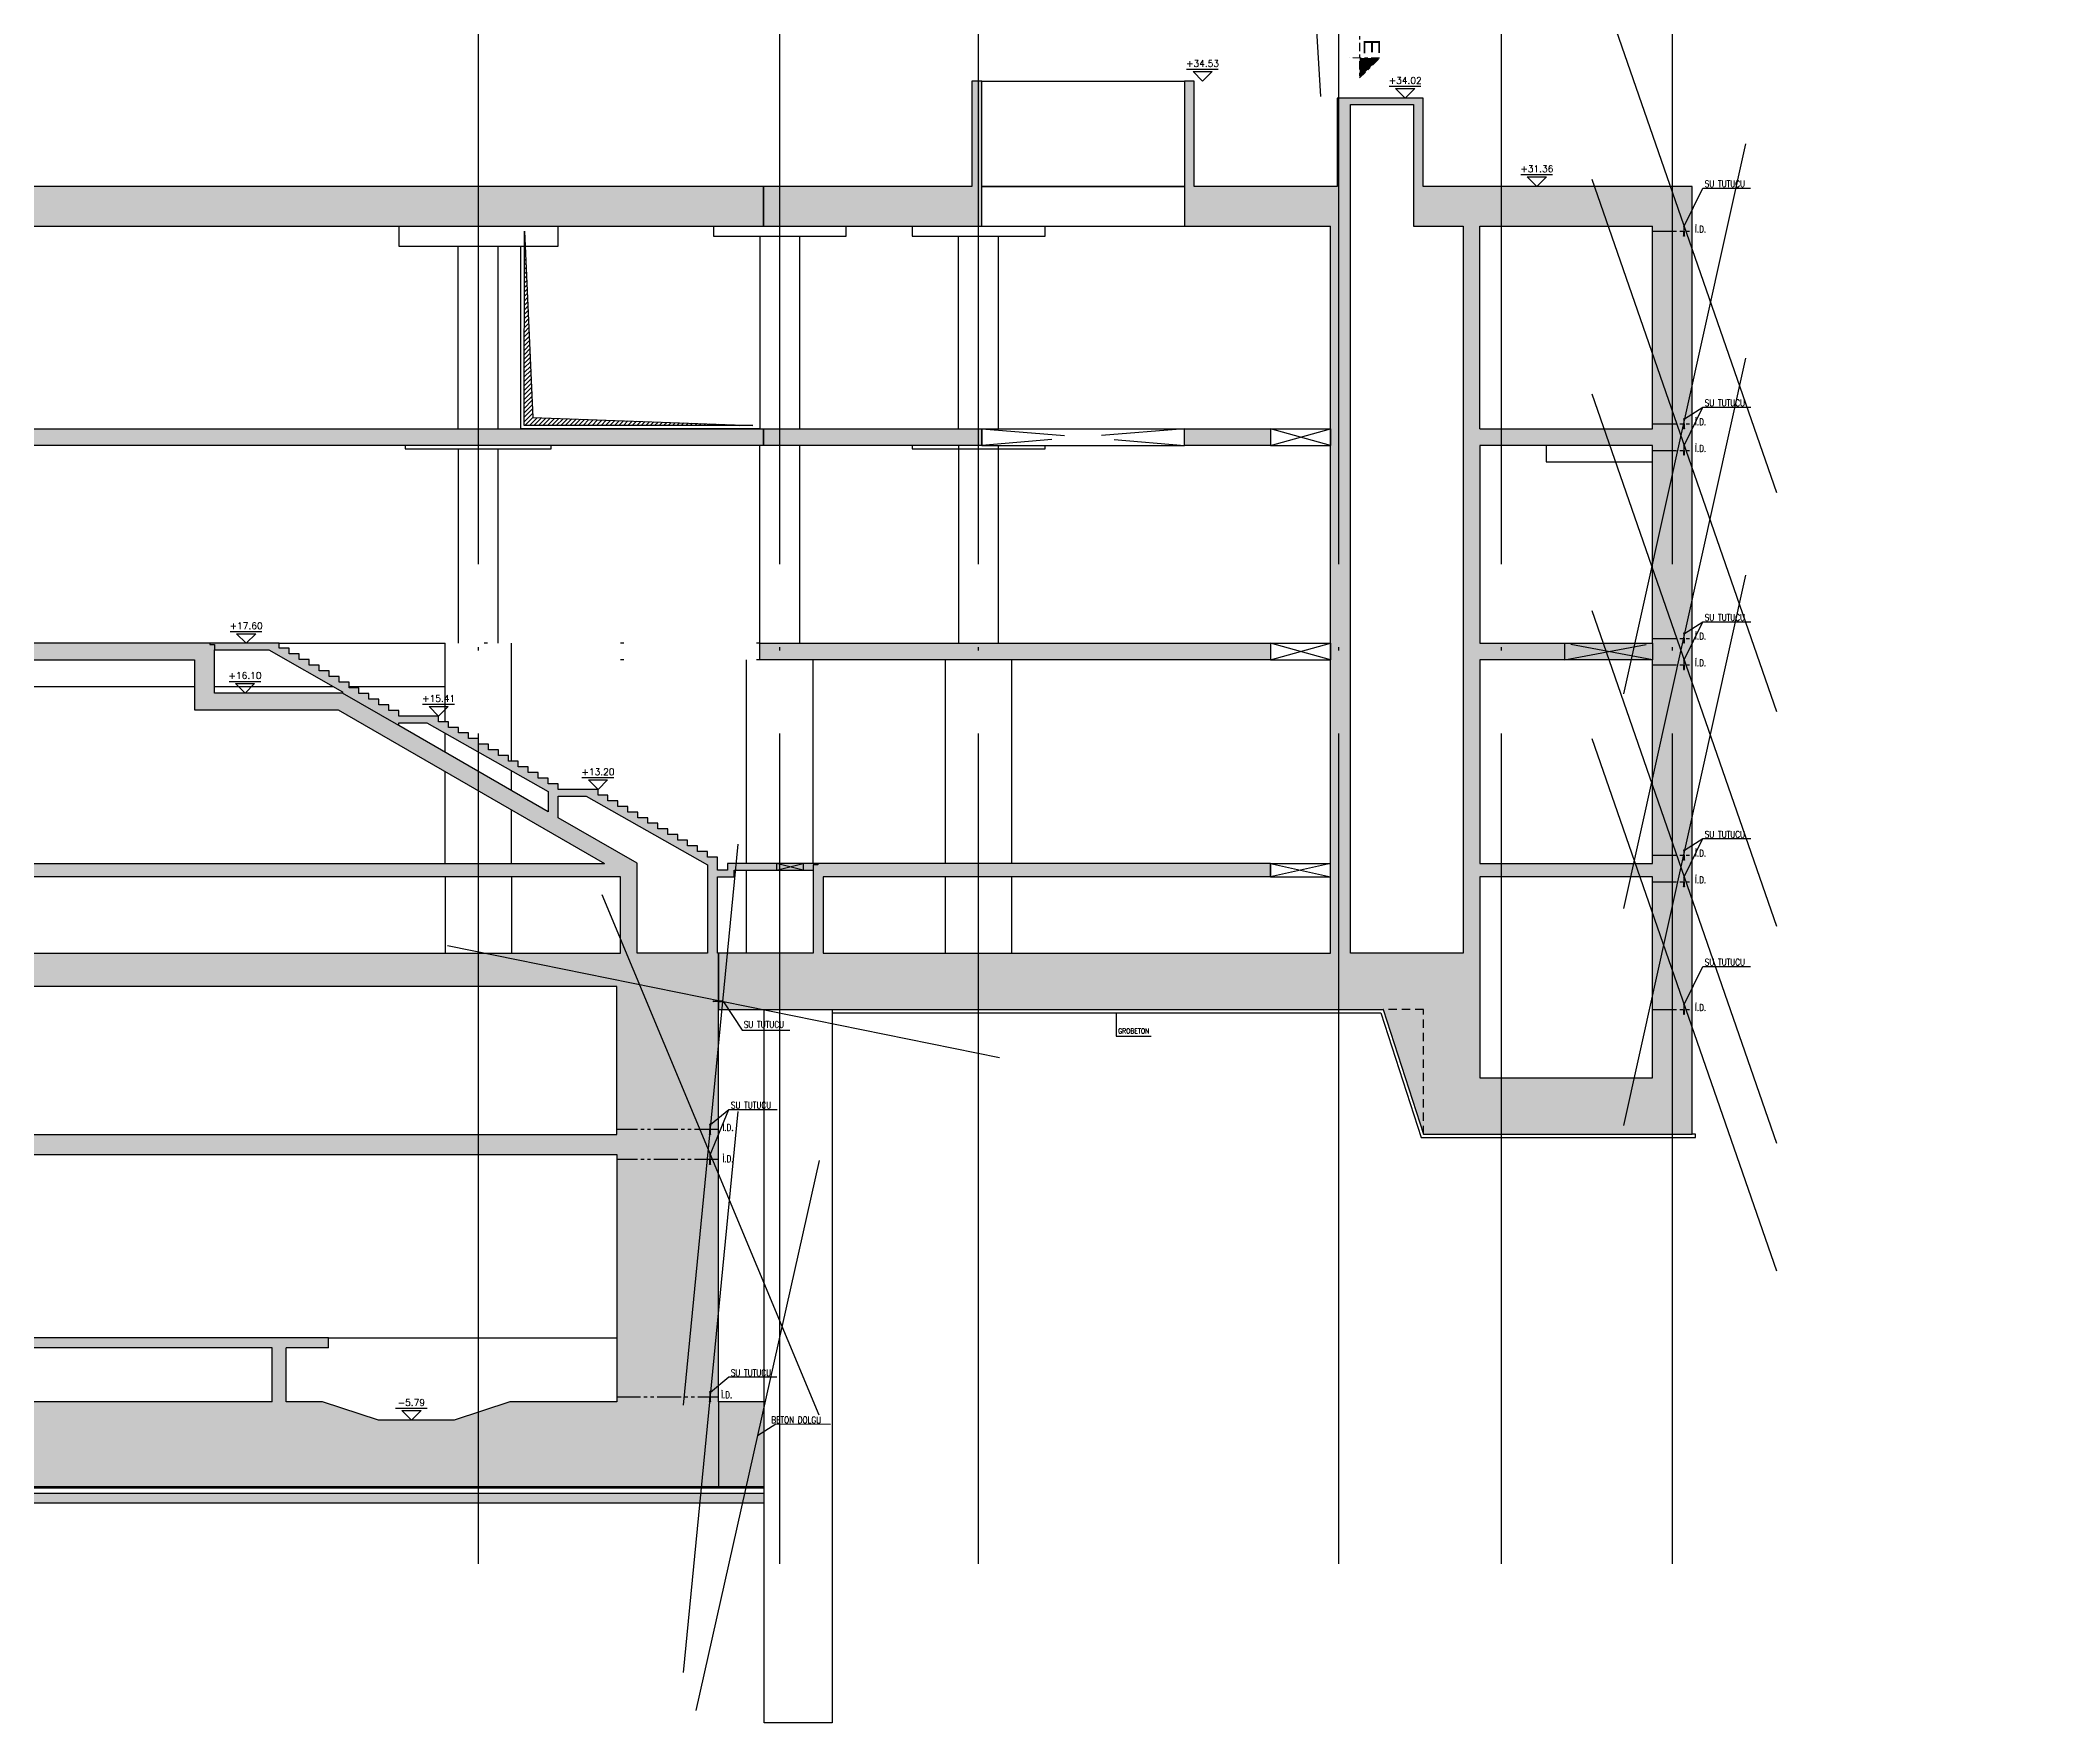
# Model space of a CAD drawing. Header units: millimetres. Extents: x 400382 to 401422, y 4543975 to 4544126.
# Drawn here: x 400803.3 to 400864, y 4544001.1 to 4544051.7 of the extents above; entities that cross this region are included whole.
import ezdxf
from ezdxf.enums import TextEntityAlignment as Align

# ---------------------------------------------------------------- set-up
doc = ezdxf.new("R2010")
doc.units = ezdxf.units.MM
for name, pattern in [('ACAD_ISO05W100', [33, 24, -3, 0, -3, 0, -3]), ('AKS', [3, 2.5, -0.25, 0, -0.25]), ('CENTER', [2, 1.25, -0.25, 0.25, -0.25]), ('CIZGI', [0.4, 0.25, -0.15]), ('CONTINU', [0]), ('Dot', [4, 0, -4])]:
    doc.linetypes.add(name, pattern=pattern)
for name, color, linetype in [('aks prota', 2, 'AKS'), ('boşluk prota', 2, 'Continuous'), ('boşluk taraması prota', 252, 'Continuous'), ('görünüş prota', 4, 'Continuous'), ('inşaat derzi prota', 11, 'Continuous'), ('kesik prota', 2, 'CIZGI'), ('kesit prota', 1, 'Continuous'), ('kesit tarama prota', 252, 'Continuous'), ('kot prota', 4, 'Continuous'), ('not yazısı prota', 6, 'Continuous'), ('not çizgisi prota', 4, 'Continuous'), ('PRT-CST-rc_level', 6, 'Continuous'), ('PRT-CST-rc_levermark', 4, 'Continuous'), ('skesit prota', 7, 'Continuous'), ('st_s_not yazısı', 6, 'Continuous'), ('st_s_not çizgisi', 4, 'CIZGI'), ('st_s_su tutucu', 2, 'Continuous'), ('st_s_ölçü', 4, 'Continuous'), ('tkesit prota', 7, 'Continuous')]:
    doc.layers.add(name, color=color, linetype=linetype)
doc.layers.add('PRT-KD-kazik', color=172, linetype='Continuous', lineweight=25)
doc.styles.add('Arial', font='Arial.ttf')
doc.styles.add('NOT', font='romanstw.shx')
doc.styles.add('OLCU', font='romanstw.shx')
doc.styles.add('TSIMPLEX', font='romanstw.shx')
doc.dimstyles.new('1-50', dxfattribs={"dimtxt": 10, "dimasz": 4, "dimexe": 4, "dimexo": 8, "dimgap": 4, "dimtad": 1, "dimdec": 1, "dimrnd": 0.05, "dimzin": 9, "dimdsep": 46, "dimtxsty": 'OLCU', "dimblk1": 'OBLIQUE', "dimblk2": 'OBLIQUE', "dimsah": 1, "dimcen": 2, "dimdle": 4, "dimclrd": 4, "dimclre": 4, "dimclrt": 3, "dimadec": 1, "dimazin": 0, "dimtfac": 1, "dimtdec": 1, "dimtix": 1, "dimtmove": 2, "dimatfit": 3, "dimldrblk": 'OBLIQUE', "dimfxl": 1, "dimtvp": 1, "dimtolj": 1, "dimtzin": 1, "dimarcsym": 0})

# ---------------------------------------------------------------- blocks, each defined once
blk = doc.blocks.new('KOTK5')
at = {"layer": 'PRT-CST-rc_levermark'}
blk.add_line((217, 160), (-213, 160), dxfattribs=at)
blk.add_lwpolyline([(130, 130), (-130, 130), (0, 0)], close=True, dxfattribs=at)
at = {"layer": 'PRT-CST-rc_level', "style": 'OLCU'}
blk.add_attdef('000.00', text='', height=90, dxfattribs=at).set_placement((0, 193), align=Align.CENTER)
blk = doc.blocks.new('_Oblique')
at = {"layer": 'st_s_ölçü', "lineweight": -2}
blk.add_line((-0.5, -0.5), (0.5, 0.5), dxfattribs=at)
blk = doc.blocks.new('D')
at = {"layer": 'st_s_su tutucu', "linetype": 'CONTINU', "ltscale": 0.2}
for p, q in [((-39988, 52508), (-39993, 52508)), ((-39993, 52508), (-39993, 52507)), ((-39993, 52507), (-39991, 52506)), ((-39993, 52449), (-39991, 52450)), ((-39991, 52499), (-39992, 52499)), ((-39992, 52499), (-39992, 52498)), ((-39992, 52498), (-39991, 52498)), ((-39991, 52489), (-39992, 52489)), ((-39992, 52489), (-39992, 52488)), ((-39992, 52488), (-39991, 52488)), ((-39991, 52479), (-39992, 52479)), ((-39992, 52479), (-39992, 52478)), ((-39992, 52478), (-39991, 52478)), ((-39992, 52468), (-39992, 52469)), ((-39992, 52469), (-39991, 52469)), ((-39991, 52468), (-39992, 52468)), ((-39992, 52458), (-39992, 52459)), ((-39992, 52459), (-39991, 52459)), ((-39991, 52458), (-39992, 52458)), ((-39991, 52506), (-39991, 52499)), ((-39991, 52498), (-39991, 52489)), ((-39991, 52488), (-39991, 52479)), ((-39991, 52469), (-39991, 52478)), ((-39991, 52459), (-39991, 52468)), ((-39991, 52450), (-39991, 52458)), ((-39990, 52506), (-39988, 52507)), ((-39990, 52499), (-39990, 52506)), ((-39989, 52499), (-39990, 52499)), ((-39990, 52489), (-39990, 52498)), ((-39990, 52498), (-39989, 52498)), ((-39989, 52489), (-39990, 52489)), ((-39990, 52479), (-39990, 52488)), ((-39990, 52488), (-39989, 52488)), ((-39989, 52479), (-39990, 52479)), ((-39990, 52478), (-39989, 52478)), ((-39990, 52478), (-39990, 52469)), ((-39990, 52469), (-39989, 52469)), ((-39989, 52468), (-39990, 52468)), ((-39990, 52468), (-39990, 52459)), ((-39990, 52459), (-39989, 52459)), ((-39989, 52458), (-39990, 52458)), ((-39990, 52458), (-39990, 52450)), ((-39990, 52450), (-39988, 52449)), ((-39989, 52498), (-39989, 52499)), ((-39989, 52488), (-39989, 52489)), ((-39989, 52478), (-39989, 52479)), ((-39989, 52469), (-39989, 52468)), ((-39989, 52459), (-39989, 52458)), ((-39988, 52507), (-39988, 52508)), ((-39993, 52448), (-39993, 52449)), ((-39988, 52448), (-39993, 52448)), ((-39988, 52449), (-39988, 52448))]:
    blk.add_line(p, q, dxfattribs=at)

msp = doc.modelspace()

# ---------------------------------------------------------------- hatches: boundary and pattern name
at = {"layer": 'boşluk taraması prota', "ltscale": 2}
h = msp.add_hatch(dxfattribs=at)
h.set_pattern_fill('ANSI31', color=256, scale=0.03, style=0)
h.set_pattern_definition([(45, (400115.67786, 4543628.82477), (-0.067351921, 0.067351921), [])])
h.paths.add_polyline_path([(400817.916, 4544045.96), (400818.168, 4544040.35), (400824.794, 4544040.113), (400817.902, 4544040.113)])
at = {"layer": 'kesit tarama prota'}
h = msp.add_hatch(color=256, dxfattribs=at)
h.dxf.hatch_style = 1
h.paths.add_polyline_path([(400843.666, 4544051.177), (400843.065, 4544050.578), (400843.066, 4544051.178)])
h = msp.add_hatch(color=256, dxfattribs=at)
h.dxf.hatch_style = 1
h.paths.add_polyline_path([(400788.811, 4544010.713), (400764.546, 4544010.713), (400764.546, 4544012.343), (400810.311, 4544012.343), (400810.311, 4544010.713), (400790.151, 4544010.713), (400790.151, 4544008.163), (400823.752, 4544008.163), (400823.752, 4544010.713), (400823.752, 4544024.223), (400823.726, 4544024.223), (400823.726, 4544026.523), (400824.226, 4544026.523), (400824.226, 4544026.723), (400826.605, 4544026.723), (400826.605, 4544024.223), (400823.752, 4544024.223), (400823.752, 4544022.523), (400843.78, 4544022.523), (400844.99, 4544018.773), (400853.087, 4544018.773), (400853.087, 4544047.313), (400844.985, 4544047.313), (400844.985, 4544049.973), (400842.387, 4544049.973), (400842.387, 4544047.313), (400838.087, 4544047.313), (400838.087, 4544050.483), (400837.787, 4544050.483), (400837.787, 4544046.113), (400842.187, 4544046.113), (400842.187, 4544040.013), (400842.187, 4544039.513), (400842.187, 4544033.553), (400842.187, 4544033.053), (400842.187, 4544024.223), (400826.905, 4544024.223), (400826.905, 4544026.523), (400840.387, 4544026.523), (400840.387, 4544026.923), (400824.026, 4544026.923), (400824.026, 4544026.723), (400823.726, 4544026.723), (400823.726, 4544027.113), (400823.426, 4544027.113), (400823.426, 4544027.283), (400823.126, 4544027.283), (400823.126, 4544027.453), (400822.826, 4544027.453), (400822.826, 4544027.623), (400822.526, 4544027.623), (400822.526, 4544027.793), (400822.226, 4544027.793), (400822.226, 4544027.963), (400821.926, 4544027.963), (400821.926, 4544028.133), (400821.626, 4544028.133), (400821.626, 4544028.303), (400821.326, 4544028.303), (400821.326, 4544028.473), (400821.026, 4544028.473), (400821.026, 4544028.643), (400820.726, 4544028.643), (400820.726, 4544028.813), (400820.426, 4544028.813), (400820.426, 4544028.983), (400820.126, 4544028.983), (400820.126, 4544029.153), (400818.926, 4544029.153), (400818.926, 4544029.323), (400818.626, 4544029.323), (400818.626, 4544029.493), (400818.326, 4544029.493), (400818.326, 4544029.663), (400818.026, 4544029.663), (400818.026, 4544029.833), (400817.726, 4544029.833), (400817.726, 4544030.003), (400817.426, 4544030.003), (400817.426, 4544030.173), (400817.126, 4544030.173), (400817.126, 4544030.343), (400816.826, 4544030.343), (400816.826, 4544030.513), (400816.526, 4544030.513), (400816.526, 4544030.683), (400816.226, 4544030.683), (400816.226, 4544030.853), (400815.926, 4544030.853), (400815.926, 4544031.023), (400815.626, 4544031.023), (400815.626, 4544031.193), (400815.326, 4544031.193), (400815.326, 4544031.363), (400814.126, 4544031.363), (400814.126, 4544031.533), (400813.826, 4544031.533), (400813.826, 4544031.703), (400813.526, 4544031.703), (400813.526, 4544031.873), (400813.226, 4544031.873), (400813.226, 4544032.043), (400812.926, 4544032.043), (400812.926, 4544032.213), (400812.626, 4544032.213), (400812.626, 4544032.383), (400812.326, 4544032.383), (400812.326, 4544032.553), (400812.026, 4544032.553), (400812.026, 4544032.723), (400811.726, 4544032.723), (400811.726, 4544032.893), (400811.426, 4544032.893), (400811.426, 4544033.063), (400811.126, 4544033.063), (400811.126, 4544033.233), (400810.826, 4544033.233), (400810.826, 4544033.403), (400810.526, 4544033.403), (400810.526, 4544033.553), (400795.302, 4544033.553), (400795.302, 4544039.463), (400795.002, 4544039.463), (400795.002, 4544033.553), (400789.002, 4544033.553), (400789.002, 4544039.463), (400788.702, 4544039.463), (400788.702, 4544033.553), (400788.702, 4544033.453), (400788.452, 4544033.453), (400788.452, 4544033.553), (400773.192, 4544033.553), (400773.192, 4544033.053), (400807.976, 4544033.053), (400807.976, 4544031.553), (400812.298, 4544031.553), (400820.317, 4544026.923), (400775.492, 4544026.923), (400775.492, 4544026.523), (400820.805, 4544026.523), (400820.805, 4544024.223), (400800.022, 4544024.223), (400800.022, 4544026.473), (400799.722, 4544026.473), (400799.722, 4544024.223), (400782.722, 4544024.223), (400782.722, 4544026.473), (400782.422, 4544026.473), (400782.422, 4544024.223), (400775.592, 4544024.223), (400775.592, 4544023.223), (400820.69, 4544023.223), (400820.69, 4544018.763), (400775.592, 4544018.763), (400775.592, 4544017.263), (400773.492, 4544017.263), (400773.492, 4544018.763), (400756.181, 4544018.763), (400756.181, 4544018.563), (400755.881, 4544018.563), (400755.881, 4544018.953), (400755.591, 4544018.953), (400755.591, 4544019.123), (400755.301, 4544019.123), (400755.301, 4544019.293), (400755.011, 4544019.293), (400755.011, 4544019.463), (400754.721, 4544019.463), (400754.721, 4544019.633), (400754.431, 4544019.633), (400754.431, 4544019.803), (400754.141, 4544019.803), (400754.141, 4544019.973), (400753.851, 4544019.973), (400753.851, 4544020.143), (400753.561, 4544020.143), (400753.561, 4544020.313), (400753.271, 4544020.313), (400753.271, 4544020.483), (400752.981, 4544020.483), (400752.981, 4544020.653), (400752.691, 4544020.653), (400752.691, 4544020.823), (400752.401, 4544020.823), (400752.401, 4544020.993), (400752.111, 4544020.993), (400752.111, 4544021.163), (400751.821, 4544021.163), (400751.821, 4544021.333), (400751.531, 4544021.333), (400751.531, 4544021.503), (400750.041, 4544021.503), (400750.041, 4544021.673), (400749.751, 4544021.673), (400749.751, 4544021.843), (400749.461, 4544021.843), (400749.461, 4544022.013), (400749.171, 4544022.013), (400749.171, 4544022.183), (400748.881, 4544022.183), (400748.881, 4544022.353), (400748.591, 4544022.353), (400748.591, 4544022.523), (400748.301, 4544022.523), (400748.301, 4544022.693), (400748.011, 4544022.693), (400748.011, 4544022.863), (400747.721, 4544022.863), (400747.721, 4544023.033), (400747.431, 4544023.033), (400747.431, 4544023.203), (400747.141, 4544023.203), (400747.141, 4544023.373), (400746.851, 4544023.373), (400746.851, 4544023.543), (400746.561, 4544023.543), (400746.561, 4544023.713), (400746.271, 4544023.713), (400746.271, 4544023.883), (400745.981, 4544023.883), (400745.981, 4544024.053), (400745.691, 4544024.053), (400745.691, 4544024.223), (400744.201, 4544024.223), (400744.201, 4544024.393), (400743.911, 4544024.393), (400743.911, 4544024.563), (400743.621, 4544024.563), (400743.621, 4544024.733), (400743.331, 4544024.733), (400743.331, 4544024.903), (400743.041, 4544024.903), (400743.041, 4544025.073), (400742.751, 4544025.073), (400742.751, 4544025.243), (400742.461, 4544025.243), (400742.461, 4544025.413), (400742.171, 4544025.413), (400742.171, 4544025.583), (400741.881, 4544025.583), (400741.881, 4544025.753), (400741.591, 4544025.753), (400741.591, 4544025.923), (400741.301, 4544025.923), (400741.301, 4544026.093), (400741.011, 4544026.093), (400741.011, 4544026.263), (400740.721, 4544026.263), (400740.721, 4544026.433), (400740.431, 4544026.433), (400740.431, 4544026.603), (400740.141, 4544026.603), (400740.141, 4544026.773), (400739.851, 4544026.773), (400739.851, 4544026.923), (400713.287, 4544026.923), (400713.287, 4544033.053), (400720.837, 4544033.053), (400720.837, 4544033.553), (400713.287, 4544033.553), (400713.287, 4544039.513), (400749.748, 4544039.513), (400749.748, 4544040.013), (400713.287, 4544040.013), (400713.287, 4544046.113), (400731.594, 4544046.113), (400731.594, 4544048.693), (400731.294, 4544048.693), (400731.294, 4544047.313), (400713.087, 4544047.313), (400713.087, 4544047.843), (400710.487, 4544047.843), (400710.487, 4544047.313), (400702.387, 4544047.313), (400702.387, 4544022.523), (400714.178, 4544022.523), (400715.387, 4544018.773), (400722.137, 4544018.773), (400723.347, 4544022.523), (400739.139, 4544022.523), (400741.819, 4544017.163), (400751.106, 4544017.163), (400751.106, 4544018.763), (400750.041, 4544018.763), (400750.041, 4544021.303), (400751.186, 4544021.303), (400755.581, 4544018.727), (400755.581, 4544017.733), (400754.164, 4544017.733), (400754.164, 4544018.363), (400753.008, 4544018.363), (400753.008, 4544018.763), (400751.106, 4544018.763), (400751.106, 4544017.163), (400751.106, 4544010.713), (400751.106, 4544008.163), (400788.811, 4544008.163)])
h.paths.add_polyline_path([(400762.845, 4544012.643), (400762.845, 4544012.343), (400764.12, 4544012.343), (400764.12, 4544010.713), (400763.031, 4544010.713), (400761.348, 4544010.163), (400759.068, 4544010.163), (400757.385, 4544010.713), (400754.169, 4544010.713), (400754.169, 4544016.863), (400759.611, 4544016.863), (400759.611, 4544018.163), (400772.892, 4544018.163), (400772.892, 4544016.663), (400776.192, 4544016.663), (400776.192, 4544018.163), (400820.69, 4544018.163), (400820.69, 4544010.713), (400817.473, 4544010.713), (400815.79, 4544010.163), (400813.51, 4544010.163), (400811.827, 4544010.713), (400810.738, 4544010.713), (400810.738, 4544012.343), (400812.013, 4544012.343), (400812.013, 4544012.643)], flags=16)
h.paths.add_polyline_path([(400759.011, 4544017.263), (400755.881, 4544017.263), (400755.881, 4544018.363), (400756.381, 4544018.363), (400756.381, 4544018.563), (400759.011, 4544018.563)], flags=16)
h.paths.add_polyline_path([(400749.741, 4544018.763), (400743.519, 4544018.763), (400743.519, 4544023.623), (400743.519, 4544024.223), (400738.332, 4544024.223), (400738.332, 4544026.723), (400739.54, 4544026.723), (400743.519, 4544024.391), (400743.519, 4544024.223), (400743.519, 4544023.623), (400744.737, 4544023.623), (400749.741, 4544020.734)], flags=16)
h.paths.add_polyline_path([(400738.032, 4544024.223), (400720.737, 4544024.223), (400720.437, 4544024.223), (400720.437, 4544020.473), (400717.087, 4544020.473), (400717.087, 4544024.223), (400716.787, 4544024.223), (400713.287, 4544024.223), (400713.287, 4544026.523), (400738.032, 4544026.523)], flags=16)
h.paths.add_polyline_path([(400808.576, 4544032.053), (400808.576, 4544033.353), (400810.209, 4544033.353), (400812.432, 4544032.093), (400812.432, 4544032.053)], flags=16)
h.paths.add_polyline_path([(400814.126, 4544031.075), (400814.126, 4544031.163), (400814.974, 4544031.163), (400818.626, 4544029.093), (400818.626, 4544028.476)], flags=16)
h.paths.add_polyline_path([(400818.926, 4544028.303), (400818.926, 4544028.953), (400819.774, 4544028.953), (400823.426, 4544026.883), (400823.426, 4544024.223), (400821.305, 4544024.223), (400821.305, 4544026.93)], flags=16)
h.paths.add_polyline_path([(400712.687, 4544024.223), (400709.287, 4544024.223), (400709.287, 4544046.113), (400710.787, 4544046.113), (400710.787, 4544047.543), (400712.687, 4544047.543)], flags=16)
h.paths.add_polyline_path([(400708.787, 4544024.223), (400703.587, 4544024.223), (400703.587, 4544026.523), (400708.787, 4544026.523)], flags=16)
h.paths.add_polyline_path([(400708.787, 4544026.923), (400703.587, 4544026.923), (400703.587, 4544033.053), (400708.787, 4544033.053)], flags=16)
h.paths.add_polyline_path([(400708.787, 4544033.553), (400703.587, 4544033.553), (400703.587, 4544039.513), (400708.787, 4544039.513)], flags=16)
h.paths.add_polyline_path([(400708.787, 4544040.013), (400703.587, 4544040.013), (400703.587, 4544046.113), (400708.787, 4544046.113)], flags=16)
h.paths.add_polyline_path([(400842.79, 4544024.223), (400842.79, 4544049.773), (400844.685, 4544049.773), (400844.685, 4544046.113), (400846.19, 4544046.113), (400846.19, 4544024.223)], flags=16)
h.paths.add_polyline_path([(400846.69, 4544020.473), (400846.69, 4544026.523), (400851.887, 4544026.523), (400851.887, 4544024.223), (400851.887, 4544020.473)], flags=16)
h.paths.add_polyline_path([(400846.69, 4544026.923), (400846.69, 4544033.053), (400851.887, 4544033.053), (400851.887, 4544026.923)], flags=16)
h.paths.add_polyline_path([(400846.69, 4544033.553), (400846.69, 4544039.513), (400851.887, 4544039.513), (400851.887, 4544033.553)], flags=16)
h.paths.add_polyline_path([(400846.69, 4544040.013), (400846.69, 4544046.113), (400851.887, 4544046.113), (400851.887, 4544040.013)], flags=16)
h = msp.add_hatch(color=256, dxfattribs=at)
h.dxf.hatch_style = 1
h.paths.add_polyline_path([(400831.689, 4544050.483), (400831.389, 4544050.483), (400831.389, 4544047.313), (400825.113, 4544047.313), (400825.113, 4544046.113), (400831.689, 4544046.113)])
h = msp.add_hatch(color=256, dxfattribs=at)
h.dxf.hatch_style = 1
h.paths.add_polyline_path([(400825.113, 4544047.313), (400752.182, 4544047.313), (400752.182, 4544050.213), (400751.882, 4544050.213), (400751.882, 4544046.113), (400825.113, 4544046.113)])
h = msp.add_hatch(color=256, dxfattribs=at)
h.dxf.hatch_style = 1
h.paths.add_polyline_path([(400773.192, 4544039.513), (400773.192, 4544040.013), (400825.113, 4544040.013), (400825.113, 4544039.513)])
h = msp.add_hatch(color=256, dxfattribs=at)
h.dxf.hatch_style = 1
h.paths.add_polyline_path([(400825.113, 4544040.013), (400831.689, 4544040.013), (400831.689, 4544039.513), (400825.113, 4544039.513)])
h = msp.add_hatch(color=256, dxfattribs=at)
h.dxf.hatch_style = 1
h.paths.add_polyline_path([(400840.387, 4544039.513), (400837.787, 4544039.513), (400837.787, 4544040.013), (400840.387, 4544040.013)], flags=17)
h = msp.add_hatch(color=256, dxfattribs=at)
h.dxf.hatch_style = 1
h.paths.add_polyline_path([(400840.387, 4544033.053), (400825, 4544033.053), (400825, 4544033.553), (400840.387, 4544033.553)], flags=17)
h = msp.add_hatch(color=256, dxfattribs=at)
h.dxf.hatch_style = 1
h.paths.add_polyline_path([(400825.134, 4544010.713), (400823.752, 4544010.713), (400823.752, 4544008.163), (400825.134, 4544008.163)])
h = msp.add_hatch(dxfattribs=at)
h.set_pattern_fill('AR-CONC', color=253, scale=0.001)
h.set_pattern_definition([(50, (401100.48613, 4543702.77292), (0.18218467, -0.015939086), [0.01905, -0.20955]), (355, (401100.48613, 4543702.77292), (-0.03524342, 0.191056845), [0.01524, -0.167640584]), (100.451445, (401100.5013, 4543702.77159), (0.14694125, 0.17511775), [0.01619001, -0.178090245]), (46.1842, (401100.48613, 4543702.82372), (0.27107904, -0.04204233), [0.028575, -0.314325]), (96.63556, (401100.50872, 4543702.82021), (0.23740413, 0.24742612), [0.02428502, -0.2671356]), (351.18415, (401100.48613, 4543702.82372), (0.23740413, 0.24742612), [0.02285997, -0.25145973]), (21, (401100.51153, 4543702.81102), (0.15161439, -0.1022652), [0.01905, -0.20955]), (326, (401100.51153, 4543702.81102), (0.06180203, 0.184187966), [0.01524, -0.16764]), (71.451445, (401100.52416, 4543702.8025), (0.21341642, 0.08192277), [0.01619001, -0.17808994]), (37.5, (401100.486126, 4543702.77292), (0.003088603, 0.084555039), [0, -0.165608, 0, -0.17018, 0, -0.168275]), (7.5, (401100.48613, 4543702.77292), (0.066819663, 0.100180575), [0, -0.097028, 0, -0.161798, 0, -0.064135]), (327.5, (401100.429484, 4543702.77292), (0.135590595, -0.005728744), [0, -0.0635, 0, -0.19812, 0, -0.26289]), (317.5, (401100.40408, 4543702.77292), (0.14812918, 0.02542649), [0, -0.08255, 0, -0.131572, 0, -0.18669])])
h.paths.add_polyline_path([(400749.767, 4544007.663), (400825.134, 4544007.663), (400825.134, 4544007.963), (400749.767, 4544007.963)])

# ---------------------------------------------------------------- linework, layer by layer
at = {"layer": 'aks prota', "ltscale": 10}
for p, q in [((400816.522, 4544005.838), (400816.522, 4544053.666)), ((400825.602, 4544005.838), (400825.602, 4544053.666)), ((400831.592, 4544005.838), (400831.592, 4544053.666)), ((400842.437, 4544005.838), (400842.437, 4544053.666)), ((400847.337, 4544005.838), (400847.337, 4544053.666)), ((400852.487, 4544005.838), (400852.487, 4544053.666))]:
    msp.add_line(p, q, dxfattribs=at)
at = {"layer": 'boşluk prota', "ltscale": 0.05}
msp.add_lwpolyline([(400817.916, 4544045.96), (400818.168, 4544040.35), (400824.794, 4544040.113), (400817.902, 4544040.113)], close=True, dxfattribs=at)
at = {"layer": 'görünüş prota', "color": 4}
for p, q in [((400826.202, 4544040.013), (400826.202, 4544045.813)), ((400830.987, 4544040.013), (400830.987, 4544045.813)), ((400832.187, 4544040.013), (400832.187, 4544045.813)), ((400815.917, 4544040.013), (400815.917, 4544045.513)), ((400817.117, 4544040.013), (400817.117, 4544045.513)), ((400815.922, 4544033.553), (400815.922, 4544039.413)), ((400817.122, 4544033.553), (400817.122, 4544039.413)), ((400825.002, 4544033.553), (400825.002, 4544039.513)), ((400826.202, 4544033.553), (400826.202, 4544039.513)), ((400830.992, 4544033.553), (400830.992, 4544039.513)), ((400832.192, 4544033.553), (400832.192, 4544039.513)), ((400815.522, 4544031.193), (400815.522, 4544033.553)), ((400817.522, 4544030.003), (400817.522, 4544033.553)), ((400824.602, 4544026.923), (400824.602, 4544033.053)), ((400826.602, 4544026.923), (400826.602, 4544033.053)), ((400830.592, 4544026.923), (400830.592, 4544033.053)), ((400832.592, 4544026.923), (400832.592, 4544033.053)), ((400815.522, 4544030.269), (400815.522, 4544030.852)), ((400815.522, 4544026.923), (400815.522, 4544029.691)), ((400817.522, 4544029.114), (400817.522, 4544029.718)), ((400817.522, 4544026.923), (400817.522, 4544028.537)), ((400815.522, 4544026.523), (400815.522, 4544024.223)), ((400817.522, 4544026.523), (400817.522, 4544024.223)), ((400824.602, 4544024.223), (400824.602, 4544026.723)), ((400830.592, 4544024.223), (400830.592, 4544026.523)), ((400832.592, 4544024.223), (400832.592, 4544026.523))]:
    msp.add_line(p, q, dxfattribs=at)
at = {"layer": 'görünüş prota'}
msp.add_line((400825.134, 4544008.113), (400749.767, 4544008.113), dxfattribs=at)
at = {"layer": 'görünüş prota', "color": 4}
for points in [[(400831.689, 4544050.483), (400837.787, 4544050.483)], [(400831.689, 4544047.313), (400837.787, 4544047.313)], [(400814.122, 4544046.113), (400814.122, 4544045.513), (400818.922, 4544045.513), (400818.922, 4544046.113)], [(400817.802, 4544046.113), (400825.002, 4544046.113)], [(400825.002, 4544045.813), (400825.002, 4544040.013), (400817.802, 4544040.013), (400817.802, 4544045.513)], [(400823.602, 4544046.113), (400823.602, 4544045.813), (400827.602, 4544045.813), (400827.602, 4544046.113)], [(400829.592, 4544046.113), (400829.592, 4544045.813), (400833.592, 4544045.813), (400833.592, 4544046.113)], [(400831.689, 4544046.113), (400837.787, 4544046.113)], [(400831.689, 4544040.013), (400837.787, 4544040.013)], [(400840.387, 4544040.013), (400842.187, 4544040.013)], [(400814.319, 4544039.513), (400814.319, 4544039.413), (400818.719, 4544039.413), (400818.719, 4544039.513)], [(400829.592, 4544039.513), (400829.592, 4544039.413), (400833.592, 4544039.413), (400833.592, 4544039.513)], [(400831.689, 4544039.513), (400837.787, 4544039.513)], [(400840.387, 4544039.513), (400842.187, 4544039.513)], [(400848.687, 4544039.513), (400848.687, 4544039.013), (400851.887, 4544039.013)], [(400810.526, 4544033.553), (400815.522, 4544033.553)], [(400840.387, 4544033.553), (400842.187, 4544033.553)], [(400840.387, 4544033.053), (400842.187, 4544033.053)], [(400800.337, 4544032.253), (400807.976, 4544032.253)], [(400808.576, 4544032.253), (400812.15, 4544032.253)], [(400812.626, 4544032.253), (400815.522, 4544032.253)], [(400840.387, 4544026.923), (400842.187, 4544026.923)], [(400840.387, 4544026.523), (400842.187, 4544026.523)], [(400812.013, 4544012.643), (400820.69, 4544012.643)]]:
    msp.add_lwpolyline(points, dxfattribs=at)
at = {"layer": 'görünüş prota', "color": 4, "linetype": 'Dot'}
for points in [[(400825.002, 4544033.553), (400815.522, 4544033.553)], [(400825.002, 4544033.053), (400817.522, 4544033.053)]]:
    msp.add_lwpolyline(points, dxfattribs=at)
at = {"layer": 'görünüş prota'}
for points in [[(400827.176, 4544022.423), (400843.707, 4544022.423), (400844.917, 4544018.673), (400853.187, 4544018.673), (400853.187, 4544018.773), (400853.087, 4544018.773)], [(400749.767, 4544007.963), (400825.134, 4544007.963)], [(400825.134, 4544007.663), (400749.767, 4544007.663)]]:
    msp.add_lwpolyline(points, dxfattribs=at)
at = {"layer": 'inşaat derzi prota', "linetype": 'ACAD_ISO05W100', "ltscale": 0.03}
for points in [[(400851.887, 4544045.963), (400853.087, 4544045.963)], [(400851.887, 4544040.163), (400853.087, 4544040.163)], [(400851.887, 4544039.363), (400853.087, 4544039.363)], [(400851.887, 4544033.703), (400853.087, 4544033.703)], [(400851.887, 4544032.903), (400853.087, 4544032.903)], [(400851.887, 4544027.173), (400853.087, 4544027.173)], [(400851.887, 4544026.373), (400853.087, 4544026.373)], [(400851.887, 4544022.523), (400853.087, 4544022.523)], [(400823.752, 4544018.913), (400820.69, 4544018.913)], [(400823.752, 4544018.013), (400820.69, 4544018.013)], [(400820.69, 4544010.863), (400823.752, 4544010.863)]]:
    msp.add_lwpolyline(points, dxfattribs=at)
at = {"layer": 'kesik prota', "ltscale": 10}
for points in [[(400831.689, 4544040.013), (400837.787, 4544039.513), (400837.787, 4544040.013), (400831.689, 4544039.513), (400831.689, 4544040.013)], [(400840.387, 4544040.013), (400840.387, 4544039.513), (400842.187, 4544040.013), (400842.187, 4544039.513), (400840.387, 4544040.013)], [(400808.433, 4544033.553), (400808.433, 4544033.513), (400808.576, 4544033.513), (400808.576, 4544033.353)], [(400840.387, 4544033.553), (400840.387, 4544033.053), (400842.187, 4544033.553), (400842.187, 4544033.053), (400840.387, 4544033.553)], [(400849.237, 4544033.553), (400849.237, 4544033.053), (400851.887, 4544033.553), (400851.887, 4544033.053), (400849.237, 4544033.553)], [(400814.126, 4544031.075), (400812.432, 4544032.053), (400812.432, 4544032.053)], [(400825.507, 4544026.923), (400825.507, 4544026.723), (400826.302, 4544026.923), (400826.304, 4544026.723), (400825.507, 4544026.923)], [(400826.752, 4544026.923), (400826.752, 4544026.883), (400826.603, 4544026.882), (400826.605, 4544026.723)], [(400840.387, 4544026.923), (400842.187, 4544026.523), (400842.187, 4544026.923), (400840.387, 4544026.523), (400840.387, 4544026.923)]]:
    msp.add_lwpolyline(points, dxfattribs=at)
at = {"layer": 'kesik prota'}
msp.add_lwpolyline([(400844.99, 4544018.773), (400844.99, 4544022.523), (400843.78, 4544022.523)], dxfattribs=at)
at = {"layer": 'kesit prota', "color": 1}
for p, q in [((400812.013, 4544012.643), (400762.845, 4544012.643)), ((400810.311, 4544012.343), (400764.546, 4544012.343)), ((400810.311, 4544010.713), (400810.311, 4544012.343)), ((400812.013, 4544012.343), (400810.736, 4544012.343)), ((400810.738, 4544010.713), (400810.738, 4544012.343)), ((400812.013, 4544012.343), (400812.013, 4544012.643))]:
    msp.add_line(p, q, dxfattribs=at)
for points in [[(400825.113, 4544046.113), (400831.689, 4544046.113), (400831.689, 4544050.483), (400831.389, 4544050.483), (400831.389, 4544047.313), (400825.113, 4544047.313)], [(400842.79, 4544049.773), (400844.685, 4544049.773), (400844.685, 4544046.113), (400846.19, 4544046.113), (400846.19, 4544024.223), (400842.79, 4544024.223)], [(400825.113, 4544040.013), (400831.689, 4544040.013), (400831.689, 4544039.513), (400825.113, 4544039.513)], [(400840.387, 4544039.513), (400837.787, 4544039.513), (400837.787, 4544040.013), (400840.387, 4544040.013)], [(400840.387, 4544033.053), (400825, 4544033.053), (400825, 4544033.553), (400840.387, 4544033.553)], [(400812.432, 4544032.093), (400812.432, 4544032.053), (400808.576, 4544032.053), (400808.576, 4544033.353), (400810.209, 4544033.353)]]:
    msp.add_lwpolyline(points, close=True, dxfattribs=at)
for points in [[(400853.087, 4544047.313), (400844.985, 4544047.313), (400844.985, 4544049.973), (400842.387, 4544049.973), (400842.387, 4544047.313), (400838.087, 4544047.313), (400838.087, 4544050.483), (400837.787, 4544050.483), (400837.787, 4544046.113), (400842.187, 4544046.113)], [(400751.882, 4544050.213), (400751.882, 4544046.113), (400825.113, 4544046.113), (400825.113, 4544047.313), (400752.182, 4544047.313)], [(400837.787, 4544047.313), (400831.689, 4544047.313)], [(400844.99, 4544018.773), (400853.087, 4544018.773), (400853.087, 4544047.313)], [(400842.187, 4544040.013), (400842.187, 4544046.113)], [(400846.69, 4544040.013), (400851.887, 4544040.013), (400851.887, 4544046.113)], [(400846.69, 4544040.013), (400846.69, 4544046.113), (400851.887, 4544046.113)], [(400773.192, 4544040.013), (400825.113, 4544040.013), (400825.113, 4544039.513), (400773.192, 4544039.513)], [(400842.187, 4544039.513), (400842.187, 4544039.513), (400842.187, 4544040.013), (400842.187, 4544040.013)], [(400840.387, 4544026.923), (400840.387, 4544026.523), (400826.905, 4544026.523), (400826.905, 4544024.223), (400842.187, 4544024.223), (400842.187, 4544033.053), (400842.187, 4544033.053), (400842.187, 4544033.553), (400842.187, 4544033.553), (400842.187, 4544039.513)], [(400851.887, 4544033.553), (400851.887, 4544039.513), (400846.69, 4544039.513)], [(400846.69, 4544039.513), (400846.69, 4544033.553), (400851.887, 4544033.553)], [(400840.387, 4544026.923), (400824.026, 4544026.923), (400824.026, 4544026.723), (400823.726, 4544026.723), (400823.726, 4544027.113), (400823.426, 4544027.113), (400823.426, 4544027.283), (400823.126, 4544027.283), (400823.126, 4544027.453), (400822.826, 4544027.453), (400822.826, 4544027.623), (400822.526, 4544027.623), (400822.526, 4544027.793), (400822.226, 4544027.793), (400822.226, 4544027.963), (400821.926, 4544027.963), (400821.926, 4544028.133), (400821.626, 4544028.133), (400821.626, 4544028.303), (400821.326, 4544028.303), (400821.326, 4544028.473), (400821.026, 4544028.473), (400821.026, 4544028.643), (400820.726, 4544028.643), (400820.726, 4544028.813), (400820.426, 4544028.813), (400820.426, 4544028.983), (400820.126, 4544028.983), (400820.126, 4544029.153), (400818.926, 4544029.153), (400818.926, 4544029.323), (400818.626, 4544029.323), (400818.626, 4544029.493), (400818.326, 4544029.493), (400818.326, 4544029.663), (400818.026, 4544029.663), (400818.026, 4544029.833), (400817.726, 4544029.833), (400817.726, 4544030.003), (400817.426, 4544030.003), (400817.426, 4544030.173), (400817.126, 4544030.173), (400817.126, 4544030.343), (400816.826, 4544030.343), (400816.826, 4544030.513), (400816.526, 4544030.513), (400816.526, 4544030.683), (400816.226, 4544030.683), (400816.226, 4544030.853), (400815.926, 4544030.853), (400815.926, 4544031.023), (400815.626, 4544031.023), (400815.626, 4544031.193), (400815.326, 4544031.193), (400815.326, 4544031.363), (400814.126, 4544031.363), (400814.126, 4544031.533), (400813.826, 4544031.533), (400813.826, 4544031.703), (400813.526, 4544031.703), (400813.526, 4544031.873), (400813.226, 4544031.873), (400813.226, 4544032.043), (400812.926, 4544032.043), (400812.926, 4544032.213), (400812.626, 4544032.213), (400812.626, 4544032.383), (400812.326, 4544032.383), (400812.326, 4544032.553), (400812.026, 4544032.553), (400812.026, 4544032.723), (400811.726, 4544032.723), (400811.726, 4544032.893), (400811.426, 4544032.893), (400811.426, 4544033.063), (400811.126, 4544033.063), (400811.126, 4544033.233), (400810.826, 4544033.233), (400810.826, 4544033.403), (400810.526, 4544033.403), (400810.526, 4544033.553), (400795.302, 4544033.553)], [(400773.192, 4544033.053), (400807.976, 4544033.053), (400807.976, 4544031.553), (400812.298, 4544031.553), (400820.317, 4544026.923)], [(400846.69, 4544033.053), (400846.69, 4544026.923), (400851.887, 4544026.923), (400851.887, 4544033.053)], [(400851.887, 4544033.053), (400846.69, 4544033.053)], [(400814.126, 4544031.075), (400814.126, 4544031.163), (400814.974, 4544031.163), (400818.626, 4544029.093), (400818.626, 4544028.476)], [(400818.626, 4544028.476), (400814.126, 4544031.075)], [(400818.926, 4544028.953), (400819.774, 4544028.953), (400823.426, 4544026.883), (400823.426, 4544024.223), (400821.305, 4544024.223), (400821.305, 4544026.93), (400818.926, 4544028.303), (400818.926, 4544028.953)], [(400775.592, 4544018.763), (400820.69, 4544018.763), (400820.69, 4544023.223), (400775.592, 4544023.223), (400775.592, 4544024.223), (400782.422, 4544024.223), (400782.422, 4544026.473), (400782.722, 4544026.473), (400782.722, 4544024.223), (400799.722, 4544024.223), (400799.722, 4544026.473), (400800.022, 4544026.473), (400800.022, 4544024.223), (400820.805, 4544024.223), (400820.805, 4544026.523), (400775.492, 4544026.523), (400775.492, 4544026.923), (400820.317, 4544026.923)], [(400823.752, 4544024.223), (400823.726, 4544024.223), (400823.726, 4544026.523), (400824.226, 4544026.523), (400824.226, 4544026.723), (400826.605, 4544026.723), (400826.605, 4544024.223), (400823.752, 4544024.223), (400823.752, 4544022.523), (400843.78, 4544022.523), (400844.99, 4544018.773)], [(400851.887, 4544024.223), (400851.887, 4544024.223), (400851.887, 4544026.523), (400846.69, 4544026.523)], [(400823.752, 4544010.713), (400823.752, 4544024.223)], [(400764.12, 4544010.713), (400763.031, 4544010.713), (400761.348, 4544010.163), (400759.068, 4544010.163), (400757.385, 4544010.713), (400754.169, 4544010.713), (400754.169, 4544016.863), (400759.611, 4544016.863), (400759.611, 4544018.163), (400772.892, 4544018.163), (400772.892, 4544016.663), (400776.192, 4544016.663), (400776.192, 4544018.163), (400820.69, 4544018.163), (400820.69, 4544010.713), (400817.473, 4544010.713), (400815.79, 4544010.163), (400813.51, 4544010.163), (400811.827, 4544010.713), (400810.738, 4544010.713)], [(400790.151, 4544008.163), (400825.134, 4544008.163), (400825.134, 4544010.713), (400823.752, 4544010.713)], [(400810.311, 4544010.713), (400790.151, 4544010.713)]]:
    msp.add_lwpolyline(points, dxfattribs=at)
at = {"layer": 'kesit prota'}
for points in [[(400846.69, 4544026.523), (400846.69, 4544020.473), (400851.887, 4544020.473), (400851.887, 4544024.223)], [(400823.752, 4544010.713), (400823.752, 4544008.163)]]:
    msp.add_lwpolyline(points, dxfattribs=at)
at = {"layer": 'PRT-KD-kazik', "color": 3}
msp.add_lwpolyline([(400827.176, 4544022.523), (400827.176, 4544001.053), (400825.134, 4544001.053), (400825.134, 4544022.523)], dxfattribs=at)
at = {"layer": 'skesit prota', "linetype": 'CENTER', "ltscale": 0.2}
for p, q in [((400843.666, 4544051.177), (400842.766, 4544051.178)), ((400843.065, 4544050.578), (400843.666, 4544051.177))]:
    msp.add_line(p, q, dxfattribs=at)
msp.add_lwpolyline([(400843.113, 4544089.032), (400843.065, 4544050.578)], dxfattribs=at)
at = {"layer": 'st_s_not çizgisi', "linetype": 'CONTINU'}
msp.add_lwpolyline([(400835.736, 4544022.423), (400835.736, 4544021.728), (400836.792, 4544021.728)], dxfattribs=at)

# ---------------------------------------------------------------- block references
at = {"layer": 'kot prota', "linetype": 'CONTINU', "ltscale": 0.1}
ref = msp.add_blockref('KOTK5', (400838.337, 4544050.483), dxfattribs=dict(at, xscale=-0.002222222222222222, yscale=0.002222222222222222, zscale=0.002222222222222222, rotation=359.9999999999902))
ref.add_attrib('000.00', '+34.53', dxfattribs={"layer": 'PRT-CST-rc_level', "height": 0.2, "style": 'OLCU'}).set_placement((400838.337, 4544050.912), align=Align.CENTER)
ref = msp.add_blockref('KOTK5', (400844.441, 4544049.973), dxfattribs=dict(at, xscale=-0.002222222222222222, yscale=0.002222222222222222, zscale=0.002222222222222222, rotation=359.9999999999902))
ref.add_attrib('000.00', '+34.02', dxfattribs={"layer": 'PRT-CST-rc_level', "height": 0.2, "style": 'OLCU'}).set_placement((400844.441, 4544050.402), align=Align.CENTER)
ref = msp.add_blockref('KOTK5', (400848.407, 4544047.313), dxfattribs=dict(at, xscale=-0.002222222222222222, yscale=0.002222222222222222, zscale=0.002222222222222222, rotation=359.9999999999902))
ref.add_attrib('000.00', '+31.36', dxfattribs={"layer": 'PRT-CST-rc_level', "height": 0.2, "style": 'OLCU'}).set_placement((400848.407, 4544047.742), align=Align.CENTER)
ref = msp.add_blockref('KOTK5', (400809.528, 4544033.553), dxfattribs=dict(at, xscale=-0.002222222222222222, yscale=0.002222222222222222, zscale=0.002222222222222222, rotation=359.9999999999902))
ref.add_attrib('000.00', '+17.60', dxfattribs={"layer": 'PRT-CST-rc_level', "height": 0.2, "style": 'OLCU'}).set_placement((400809.528, 4544033.982), align=Align.CENTER)
ref = msp.add_blockref('KOTK5', (400809.494, 4544032.053), dxfattribs=dict(at, xscale=-0.002222222222222222, yscale=0.002222222222222222, zscale=0.002222222222222222, rotation=359.9999999999902))
ref.add_attrib('000.00', '+16.10', dxfattribs={"layer": 'PRT-CST-rc_level', "height": 0.2, "style": 'OLCU'}).set_placement((400809.494, 4544032.482), align=Align.CENTER)
ref = msp.add_blockref('KOTK5', (400815.326, 4544031.363), dxfattribs=dict(at, xscale=-0.002222222222222222, yscale=0.002222222222222222, zscale=0.002222222222222222, rotation=359.9999999999902))
ref.add_attrib('000.00', '+15.41', dxfattribs={"layer": 'PRT-CST-rc_level', "height": 0.2, "style": 'OLCU'}).set_placement((400815.326, 4544031.792), align=Align.CENTER)
ref = msp.add_blockref('KOTK5', (400820.126, 4544029.153), dxfattribs=dict(at, xscale=-0.002222222222222222, yscale=0.002222222222222222, zscale=0.002222222222222222, rotation=359.9999999999902))
ref.add_attrib('000.00', '+13.20', dxfattribs={"layer": 'PRT-CST-rc_level', "height": 0.2, "style": 'OLCU'}).set_placement((400820.126, 4544029.582), align=Align.CENTER)
ref = msp.add_blockref('KOTK5', (400814.506, 4544010.163), dxfattribs=dict(at, xscale=-0.002222222222222222, yscale=0.002222222222222222, zscale=0.002222222222222222, rotation=359.9999999999902))
ref.add_attrib('000.00', '-5.79', dxfattribs={"layer": 'PRT-CST-rc_level', "height": 0.2, "style": 'OLCU'}).set_placement((400814.506, 4544010.592), align=Align.CENTER)
at = {"layer": 'st_s_ölçü', "yscale": 0.004999999999999998, "zscale": 0.004999999999999998}
for p, xscale, rotation in [((401052.788, 4544308.354), -0.004999999999999998, 180), ((401052.788, 4544302.554), -0.004999999999999998, 180), ((401052.788, 4544301.754), -0.004999999999999998, 180), ((401052.788, 4544296.094), -0.004999999999999998, 180), ((401052.788, 4544295.294), -0.004999999999999998, 180), ((401052.788, 4544289.564), -0.004999999999999998, 180), ((401052.788, 4544288.764), -0.004999999999999998, 180), ((400561.361, 4543822.822), 0.004999999999999998, 270), ((401052.788, 4544284.914), -0.004999999999999998, 180), ((401023.453, 4544281.304), -0.004999999999999998, 180), ((401023.453, 4544280.404), -0.004999999999999998, 180), ((401023.453, 4544273.254), -0.004999999999999998, 180)]:
    msp.add_blockref('D', p, dxfattribs=dict(at, xscale=xscale, rotation=rotation))

# ---------------------------------------------------------------- texts
at = {"layer": 'not yazısı prota', "ltscale": 0.05, "style": 'TSIMPLEX', "width": 0.8}
for s, p in [('SU TUTUCU', (400853.462, 4544047.29)), ('İ.D.', (400853.17, 4544045.924)), ('SU TUTUCU', (400853.462, 4544040.69)), ('İ.D.', (400853.17, 4544040.124)), ('İ.D.', (400853.17, 4544039.324)), ('SU TUTUCU', (400853.462, 4544034.231)), ('İ.D.', (400853.17, 4544033.665)), ('İ.D.', (400853.17, 4544032.865)), ('SU TUTUCU', (400853.462, 4544027.701)), ('İ.D.', (400853.17, 4544027.135)), ('İ.D.', (400853.17, 4544026.335)), ('SU TUTUCU', (400853.462, 4544023.85)), ('İ.D.', (400853.17, 4544022.484)), ('SU TUTUCU', (400824.518, 4544021.974)), ('SU TUTUCU', (400824.13, 4544019.544)), ('İ.D.', (400823.874, 4544018.874)), ('İ.D.', (400823.874, 4544017.935)), ('SU TUTUCU', (400824.127, 4544011.49)), ('İ.D.', (400823.834, 4544010.824))]:
    msp.add_text(s, height=0.2, dxfattribs=at).set_placement(p)
msp.add_text('BETON DOLGU', height=0.2, rotation=359.85948, dxfattribs=at).set_placement((400825.347, 4544010.07))
at = {"layer": 'st_s_not yazısı', "ltscale": 0.05, "style": 'NOT', "width": 0.8}
msp.add_text('GROBETON', height=0.15, dxfattribs=at).set_placement((400835.794, 4544021.881), align=Align.MIDDLE_LEFT)
at = {"layer": 'tkesit prota', "style": 'Arial'}
msp.add_text('E', height=0.5, rotation=269.92845, dxfattribs=at).set_placement((400843.185, 4544051.75))

# ---------------------------------------------------------------- leaders
at = {"layer": 'not çizgisi prota'}
for points in [[(400841.384, 4544058.492), (400840.105, 4544057.046), (400838.667, 4544057.048)], [(400852.843, 4544046.113), (400853.401, 4544047.263), (400854.84, 4544047.263)], [(400852.843, 4544039.513), (400853.401, 4544040.663), (400854.84, 4544040.663)], [(400852.85, 4544040.312), (400853.401, 4544040.663), (400854.852, 4544040.663)], [(400852.843, 4544033.053), (400853.401, 4544034.203), (400854.84, 4544034.203)], [(400852.85, 4544033.852), (400853.401, 4544034.203), (400854.852, 4544034.203)], [(400852.843, 4544026.523), (400853.401, 4544027.673), (400854.84, 4544027.673)], [(400852.85, 4544027.322), (400853.401, 4544027.673), (400854.852, 4544027.673)], [(400852.843, 4544022.673), (400853.401, 4544023.823), (400854.84, 4544023.823)], [(400823.509, 4544018.155), (400824.069, 4544019.516), (400825.52, 4544019.516)], [(400823.517, 4544019.062), (400824.069, 4544019.516), (400825.52, 4544019.516)], [(400823.905, 4544022.758), (400824.469, 4544021.906), (400825.907, 4544021.906)], [(400823.514, 4544011.009), (400824.066, 4544011.463), (400825.516, 4544011.463)], [(400824.93, 4544009.704), (400825.482, 4544010.054), (400827.126, 4544010.041)]]:
    msp.add_leader(points, dimstyle='1-50', override={"dimasz": 12, "dimgap": 4, "dimtad": 0}, dxfattribs=at)

doc.saveas('drawing.dxf')
